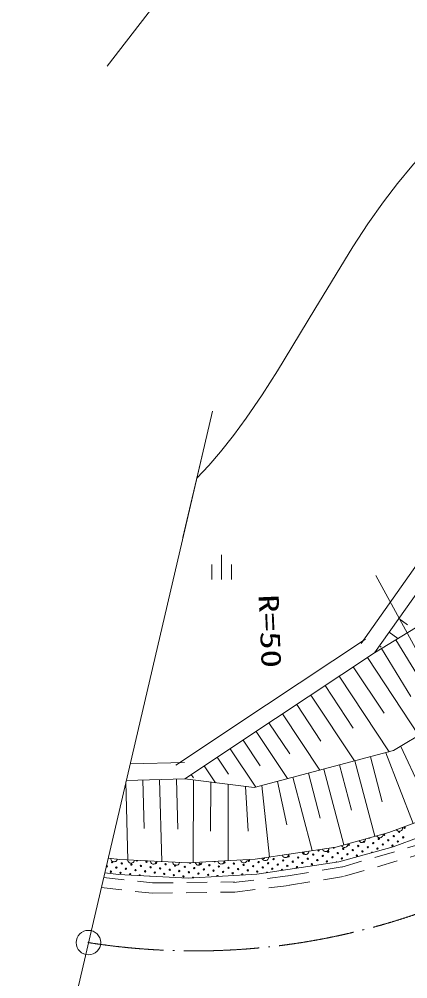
# Model space of a CAD drawing. Units: millimetres, scale not verified. Extents: x 27531 to 667531, y 18316 to 378316.
# Drawn here: x 293220 to 321631, y 260128 to 330276 of the extents above; entities that cross this region are included whole.
import ezdxf
from ezdxf.enums import TextEntityAlignment as Align

# ---------------------------------------------------------------- set-up
doc = ezdxf.new("R2010")
doc.units = ezdxf.units.MM
doc.header["$LTSCALE"] = 1000
doc.linetypes.add('USER1', pattern=[7.000001, 5.508197, -0.688525, 0.114754, -0.688525])
doc.linetypes.add('USER2', pattern=[2.5, 1.5, -1])
doc.layers.add('S-SUV', color=7, linetype='Continuous', lineweight=13)
doc.styles.add('ＭＳ ゴシック', font='')
doc.styles.get('ＭＳ ゴシック').set_extended_font_data('MS Gothic')

# ---------------------------------------------------------------- blocks, each defined once
blk = doc.blocks.new('BUHIN8')
at = {"color": 7, "linetype": 'Continuous', "lineweight": 13}
blk.add_lwpolyline([(-204, 144), (-155, 180), (-102, 202), (-31, 220), (31, 212), (89, 193), (152, 148), (190, 100), (218, 44), (226, -29), (222, -86), (204, -144)], dxfattribs=at)
blk = doc.blocks.new('BUHIN9')
at = {"color": 7, "linetype": 'Continuous', "lineweight": 13}
blk.add_lwpolyline([(-218, 122), (-172, 163), (-122, 191), (-54, 215), (9, 214), (68, 201), (136, 163), (179, 119), (212, 66), (228, -6), (230, -63), (218, -122)], dxfattribs=at)
blk = doc.blocks.new('BUHIN10')
at = {"color": 7, "linetype": 'Continuous', "lineweight": 13}
blk.add_lwpolyline([(-229, 101), (-187, 145), (-140, 178), (-74, 209), (-12, 214), (49, 207), (120, 175), (166, 136), (205, 86), (227, 16), (235, -41), (229, -101)], dxfattribs=at)
blk = doc.blocks.new('BUHIN11')
at = {"color": 7, "linetype": 'Continuous', "lineweight": 13}
blk.add_lwpolyline([(-239, 73), (-203, 122), (-161, 160), (-99, 199), (-38, 211), (23, 211), (98, 189), (149, 155), (193, 110), (223, 43), (238, -12), (239, -73)], dxfattribs=at)
blk = doc.blocks.new('BUHIN12')
at = {"color": 7, "linetype": 'Continuous', "lineweight": 13}
blk.add_lwpolyline([(-244, 54), (-212, 105), (-173, 147), (-114, 190), (-54, 208), (7, 212), (83, 196), (136, 166), (183, 125), (219, 61), (238, 7), (244, -54)], dxfattribs=at)

msp = doc.modelspace()

# ---------------------------------------------------------------- linework, layer by layer
at = {"layer": 'S-SUV'}
for p, q in [((299641, 326835), (314865, 346665)), ((318220, 284650), (333766, 306658)), ((319200, 283957), (334746, 305966)), ((293220, 241056), (307344, 301630)), ((345995, 300346), (319200, 283957)), ((305187, 292381), (306756, 299109)), ((308020, 291122), (308020, 289322)), ((320593, 276805), (343283, 290501)), ((307300, 290406), (307300, 289326)), ((308740, 290406), (308740, 289326)), ((330702, 268658), (319295, 289614)), ((320966, 286458), (321613, 286002)), ((311292, 280162), (318538, 284958)), ((320260, 285458), (320906, 285001)), ((320746, 284903), (324322, 279056)), ((319553, 284458), (319682, 284366)), ((319715, 284273), (321859, 280768)), ((311954, 279162), (319200, 283957)), ((318682, 283615), (322448, 277925)), ((317647, 282930), (319890, 279541)), ((316612, 282245), (320269, 276719)), ((315577, 281559), (317632, 278455)), ((314542, 280874), (317735, 276050)), ((304664, 275738), (311292, 280162)), ((313507, 280189), (315283, 277505)), ((312472, 279504), (315200, 275382)), ((305330, 274740), (311954, 279162)), ((311481, 278846), (312995, 276578)), ((310535, 278214), (312841, 274759)), ((309588, 277583), (310842, 275704)), ((321109, 277116), (322559, 274038)), ((308642, 276951), (310515, 274145)), ((310397, 274114), (320593, 276805)), ((320027, 276655), (322027, 271487)), ((301330, 275838), (305299, 275940)), ((306749, 275688), (307566, 274464)), ((307696, 276319), (308513, 275095)), ((316628, 275758), (317503, 272444)), ((317761, 276057), (319215, 270549)), ((318894, 276356), (319763, 273066)), ((305803, 275056), (305967, 274811)), ((314363, 275161), (315231, 271868)), ((315495, 275459), (316957, 269921)), ((301027, 274538), (301173, 268809)), ((301049, 274631), (305330, 274740)), ((302255, 274662), (302345, 271115)), ((303485, 274693), (303638, 268691)), ((304715, 274724), (304808, 271068)), ((310397, 274114), (305330, 274740)), ((305963, 274662), (305937, 268617)), ((307230, 274505), (307208, 270917)), ((308497, 274349), (308496, 268757)), ((312097, 274563), (312786, 271378)), ((313230, 274862), (314646, 269496)), ((309764, 274192), (309971, 270917)), ((310964, 274264), (311514, 269022)), ((324949, 272555), (320233, 270833)), ((325368, 271537), (320570, 269785)), ((320233, 270833), (316368, 269757)), ((316368, 269757), (310477, 268865)), ((320570, 269785), (316599, 268679)), ((300575, 268838), (299724, 268951)), ((305627, 268595), (300575, 268838)), ((310477, 268865), (305515, 268594)), ((316599, 268679), (310589, 267770)), ((300476, 267742), (299473, 267875)), ((305574, 267496), (300476, 267742)), ((310589, 267770), (305574, 267496))]:
    msp.add_line(p, q, dxfattribs=at)
at = {"layer": 'S-SUV', "linetype": 'USER2'}
for p, q in [((316810, 268297), (322526, 269965)), ((317006, 267625), (322760, 269304)), ((312892, 267655), (316892, 268316)), ((299393, 267532), (302973, 267134)), ((308896, 267159), (312892, 267655)), ((312992, 266962), (317006, 267625)), ((299222, 266797), (302937, 266383)), ((302973, 267134), (308972, 267215)), ((308982, 266465), (312992, 266962)), ((302937, 266383), (308982, 266465))]:
    msp.add_line(p, q, dxfattribs=at)
at = {"layer": 'S-SUV'}
for points in [[(306203, 296735), (307079, 297655), (307934, 298641), (308889, 299844), (309821, 301117), (310971, 302808), (312101, 304578), (314822, 309088), (317617, 313646), (318713, 315306), (319856, 316927), (320867, 318260), (321916, 319544), (323023, 320803), (324173, 322021), (325382, 323211), (326633, 324359), (327950, 325485), (329309, 326567), (330742, 327630), (332215, 328649), (333771, 329649), (335367, 330604)], [(300397, 268862), (300370, 268807), (300334, 268763), (300279, 268715), (300221, 268692), (300160, 268683), (300083, 268693), (300028, 268718), (299977, 268755), (299936, 268816), (299913, 268868), (299902, 268928)]]:
    msp.add_lwpolyline(points, dxfattribs=at)
for centre, radius in [((320998, 270866), 49.8), ((321395, 271170), 49.8), ((318405, 270141), 49.8), ((319105, 270048), 49.8), ((319503, 270352), 49.8), ((319900, 270656), 49.8), ((320203, 270259), 49.8), ((320600, 270563), 49.8), ((320904, 270166), 49.8), ((321301, 270469), 49.8), ((315111, 269508), 49.8), ((315812, 269415), 49.8), ((316512, 269322), 49.8), ((316910, 269626), 49.8), ((317307, 269930), 49.8), ((317610, 269533), 49.8), ((318008, 269837), 49.8), ((318311, 269440), 49.8), ((318708, 269744), 49.8), ((319409, 269651), 49.8), ((319806, 269955), 49.8), ((320507, 269862), 49.8), ((300018, 268660), 49.8), ((302518, 268685), 49.8), ((308219, 268641), 49.8), ((310018, 268758), 49.8), ((310719, 268665), 49.8), ((311817, 268876), 49.8), ((312518, 268783), 49.8), ((312915, 269087), 49.8), ((313219, 268690), 49.8), ((313616, 268994), 49.8), ((314013, 269298), 49.8), ((314317, 268901), 49.8), ((314714, 269205), 49.8), ((315017, 268808), 49.8), ((315415, 269111), 49.8), ((315718, 268714), 49.8), ((316115, 269018), 49.8), ((316816, 268925), 49.8), ((317213, 269229), 49.8), ((317914, 269136), 49.8), ((299925, 267959), 49.8), ((300322, 268263), 49.8), ((300719, 268567), 49.8), ((301023, 268170), 49.8), ((301420, 268474), 49.8), ((301724, 268077), 49.8), ((302121, 268381), 49.8), ((302425, 267984), 49.8), ((302822, 268287), 49.8), ((303219, 268591), 49.8), ((303523, 268194), 49.8), ((303920, 268498), 49.8), ((304224, 268101), 49.8), ((304621, 268405), 49.8), ((304925, 268008), 49.8), ((305322, 268312), 49.8), ((306023, 268219), 49.8), ((306420, 268523), 49.8), ((306724, 268126), 49.8), ((307121, 268430), 49.8), ((307425, 268033), 49.8), ((307822, 268337), 49.8), ((308126, 267940), 49.8), ((308523, 268244), 49.8), ((308920, 268548), 49.8), ((309224, 268150), 49.8), ((309621, 268454), 49.8), ((309925, 268057), 49.8), ((310322, 268361), 49.8), ((310626, 267964), 49.8), ((311023, 268268), 49.8), ((311420, 268572), 49.8), ((311724, 268175), 49.8), ((312121, 268479), 49.8), ((312822, 268386), 49.8), ((313522, 268293), 49.8), ((313920, 268597), 49.8), ((314620, 268504), 49.8), ((300626, 267866), 49.8), ((301327, 267773), 49.8), ((303126, 267890), 49.8), ((303827, 267797), 49.8), ((304528, 267704), 49.8), ((305229, 267611), 49.8), ((305626, 267915), 49.8), ((306327, 267822), 49.8), ((307028, 267729), 49.8), ((308827, 267847), 49.8), ((298284, 262775), 896), ((298284, 262775), 27)]:
    msp.add_circle(centre, radius, dxfattribs=at)
for centre, start, end in [((318802, 270445), 207.48888, 3.61511), ((316209, 269719), 173.00516, 24.21281), ((319012, 269347), 20.1526, 190.95132), ((301817, 268778), 178.05387, 356.29307), ((307518, 268734), 220.30659, 325.93971), ((309317, 268851), 268.57544, 277.67086), ((311116, 268969), 197.00388, 0.21409), ((316419, 268621), 46.46016, 150.75768), ((299621, 268356), 212.37321, 121.37534), ((305719, 268616), 195.35606, 350.89025), ((312425, 268082), 325.18552, 232.03232), ((302028, 267680), 342.3948, 192.08542), ((302729, 267587), 66.41642, 108.06381), ((305930, 267518), 359.97897, 186.26754), ((307729, 267636), 336.5546, 209.69191), ((309528, 267753), 306.01596, 240.23055), ((311327, 267871), 20.07332, 177.14451)]:
    msp.add_arc(centre, 49.8, start, end, dxfattribs=at)
at = {"layer": 'S-SUV', "linetype": 'USER1'}
msp.add_arc((306063, 312166), 50000, 261.04913, 299.52278, dxfattribs=at)

# ---------------------------------------------------------------- block references
at = {"layer": 'S-SUV', "rotation": 212.41667}
for name, p in [('BUHIN11', (319589, 270653)), ('BUHIN12', (321019, 271120)), ('BUHIN11', (317013, 269936)), ('BUHIN11', (318301, 270295)), ('BUHIN10', (312686, 269200)), ('BUHIN10', (314159, 269423)), ('BUHIN10', (315632, 269646)), ('BUHIN8', (301398, 268798)), ('BUHIN8', (303045, 268716)), ('BUHIN8', (304691, 268635)), ('BUHIN9', (306342, 268639)), ('BUHIN9', (307996, 268730)), ('BUHIN9', (309650, 268820)), ('BUHIN10', (311213, 268977))]:
    msp.add_blockref(name, p, dxfattribs=at)

# ---------------------------------------------------------------- texts
at = {"layer": 'S-SUV', "style": 'ＭＳ ゴシック', "width": 1.35}
msp.add_text('R=50', height=1466, rotation=272.5, dxfattribs=at).set_placement((310280, 288180), align=Align.BOTTOM_LEFT)

doc.saveas('drawing.dxf')
